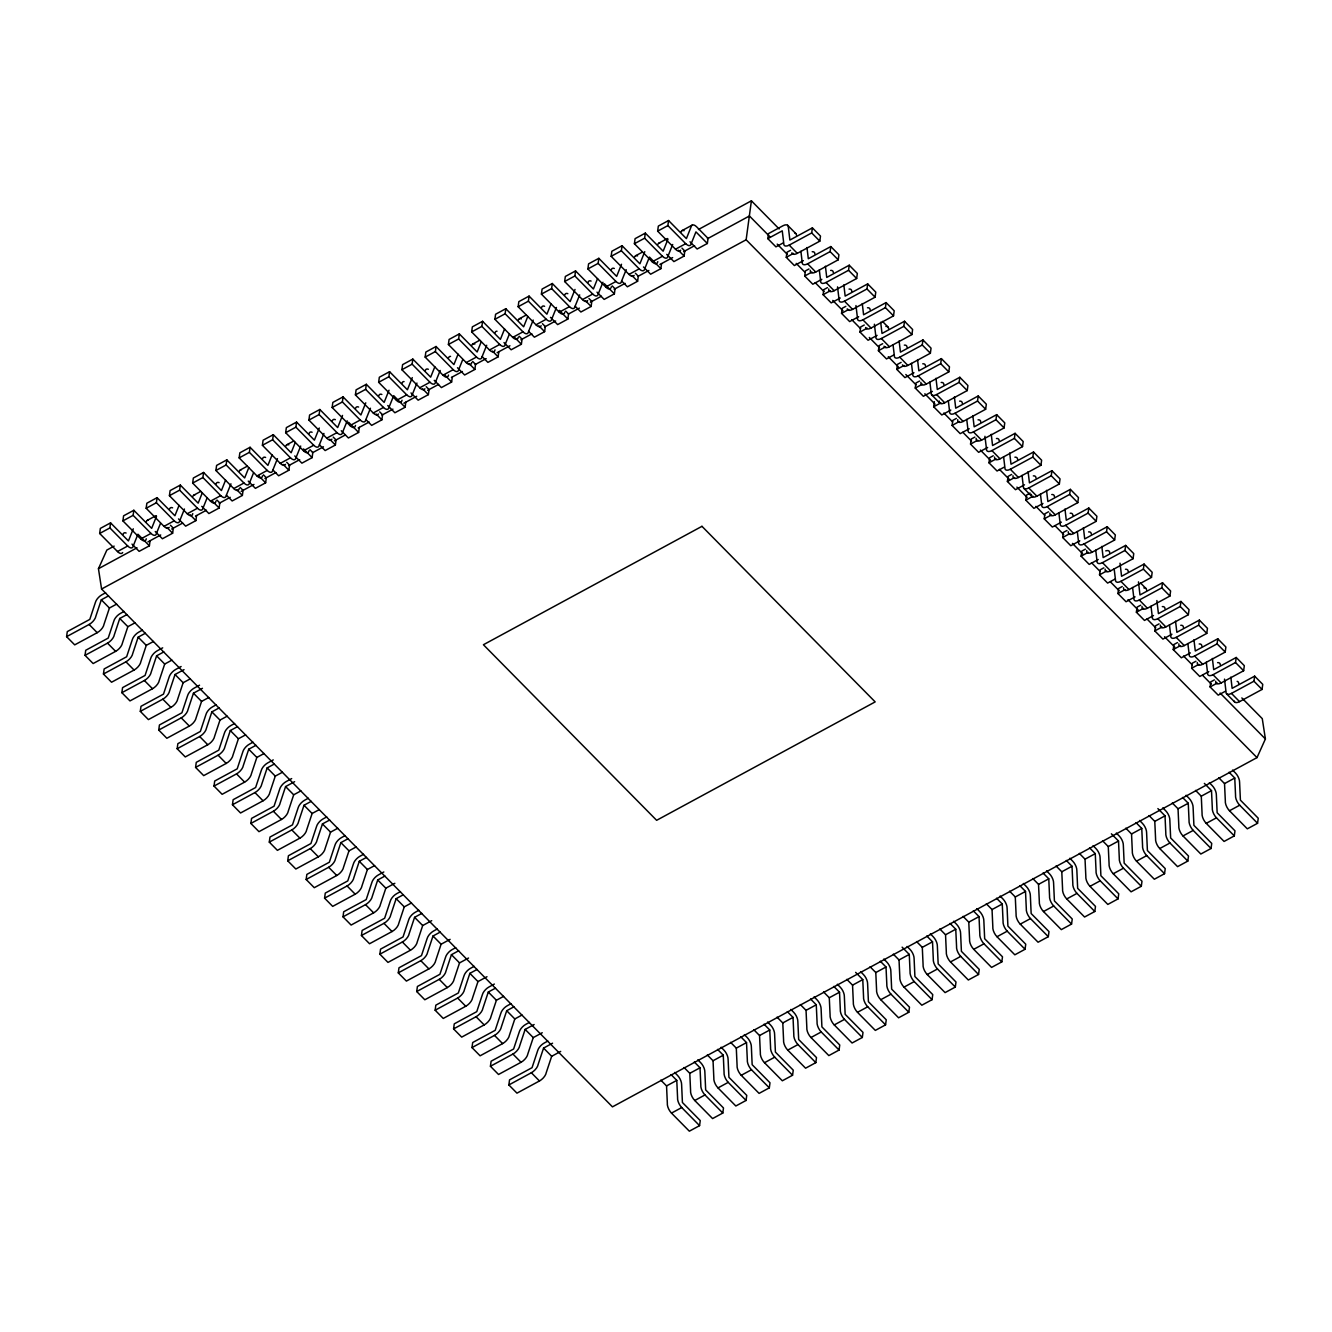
<?xml version="1.0" encoding="UTF-8"?>
<svg xmlns="http://www.w3.org/2000/svg" width="1332" height="1332" viewBox="0 0 1332 1332"><rect width="100%" height="100%" fill="white"/><g stroke="black" fill="none" stroke-linecap="round" stroke-linejoin="round"><path stroke-width="1.5" d="M698.451 229.504L751.398 200.816L746.136 239.777L1257.008 757.608L612.454 1106.859L101.582 589.027L98.451 568.714L106.843 550.066L114.152 546.12M116.633 604.112L109.424 608.025L104.013 624.308A7.842 3.713 -44.6 0 1 97.219 632.683L74.709 644.871L66.6 636.663L67.283 631.601L89.793 619.397L95.388 602.447A7.742 3.663 -44.6 0 1 101.998 594.738L105.611 592.773M122.677 552.547A7.842 3.613 61.5 0 1 117.499 551.548L99.667 533.483L100.35 528.404L110.573 522.86L128.421 540.942L133.283 528.804M135.065 622.793L127.855 626.689L122.444 642.99A7.842 3.713 -44.6 0 1 115.634 651.365L93.14 663.552L85.032 655.344L85.714 650.282L108.208 638.078L113.819 621.128A7.742 3.663 -44.6 0 1 120.429 613.419L124.026 611.455M132.001 544.105L139.144 551.348L149.384 545.804L137.945 534.232L133.267 545.87A7.842 3.613 61.5 0 1 127.722 546.003L109.89 527.938L110.573 522.86M146.287 538.811A7.842 3.613 61.5 0 1 140.742 538.961L122.91 520.879L123.593 515.817L133.833 510.273L151.665 528.354L156.527 516.2M153.48 641.475L146.27 645.371L140.876 661.654A7.842 3.713 -44.6 0 1 134.066 670.046L111.555 682.234L103.446 674.025L104.146 668.947L126.64 656.759L132.251 639.81A7.742 3.663 -44.6 0 1 138.861 632.084L142.457 630.136M160.539 523.293L156.51 533.266A7.842 3.613 61.5 0 1 150.982 533.416L133.133 515.334L133.833 510.273M169.181 527.339A7.842 3.613 61.5 0 1 164.002 526.356L146.154 508.275L146.853 503.213L157.076 497.668L174.908 515.75L179.087 505.344M171.911 660.139L164.702 664.052L159.291 680.336A7.842 3.713 -44.6 0 1 152.497 688.727L129.987 700.915L121.878 692.69L122.561 687.628L145.071 675.441L150.683 658.474A7.742 3.663 -44.6 0 1 157.276 650.765L162.687 647.835M149.384 545.804L150.066 540.742M184.449 509.024L179.77 520.662A7.842 3.613 61.5 0 1 174.226 520.812L156.393 502.73L157.076 497.668M190.343 678.821L183.133 682.733L177.722 699.017A7.842 3.713 -44.6 0 1 170.929 707.392L148.418 719.596L140.31 711.371L140.992 706.31L163.503 694.122L169.097 677.155A7.742 3.663 -44.6 0 1 175.707 669.447L181.119 666.516M192.79 513.619A7.842 3.613 61.5 0 1 187.246 513.769L169.414 495.687L170.096 490.609L180.32 485.081L198.168 503.146L202.331 492.74M155.261 531.518L162.404 538.761L172.627 533.216L173.31 528.155L170.463 525.258M207.026 498.101L203.013 508.075A7.842 3.613 61.5 0 1 197.469 508.225L179.637 490.143L180.32 485.081M208.774 697.502L201.565 701.415L196.154 717.698A7.842 3.713 -44.6 0 1 189.344 726.073L166.85 738.278L158.741 730.053L159.424 724.991L181.918 712.787L187.529 695.837A7.742 3.663 -44.6 0 1 194.139 688.128L199.55 685.197M216.034 501.015A7.842 3.613 61.5 0 1 210.489 501.165L192.657 483.083L193.34 478.022L203.58 472.477L221.412 490.559L225.574 480.153M178.505 518.914L185.648 526.157L195.887 520.612L196.57 515.551M230.952 483.832L226.257 495.471A7.842 3.613 61.5 0 1 220.729 495.621L202.897 477.539L203.58 472.477M227.189 716.183L219.98 720.079L214.585 736.38A7.842 3.713 -44.6 0 1 207.775 744.755L185.265 756.942L177.156 748.734L177.855 743.672L200.349 731.468L205.96 714.518A7.742 3.663 -44.6 0 1 212.571 706.809L216.167 704.844M239.277 488.411A7.842 3.613 61.5 0 1 233.749 488.561L215.917 470.479L216.6 465.417L226.823 459.873L244.655 477.955L248.834 467.549M201.765 506.327L208.891 513.553L219.131 508.008L219.813 502.947L216.95 500.049M253.53 472.893L249.517 482.883A7.842 3.613 61.5 0 1 243.972 483.017L226.14 464.951L226.823 459.873M245.621 734.864L238.411 738.76L233 755.061A7.842 3.713 -44.6 0 1 226.207 763.436L203.696 775.624L195.588 767.415L196.27 762.337L218.781 750.149L224.392 733.199A7.742 3.663 -44.6 0 1 230.985 725.474L234.599 723.526M262.537 475.824A7.842 3.613 61.5 0 1 256.993 475.974L239.161 457.892L239.843 452.83L250.066 447.286L267.915 465.368L272.078 454.945M226.44 495.171L232.151 500.965L242.374 495.421L243.057 490.359L240.21 487.462M277.456 458.641L272.76 470.279A7.842 3.613 61.5 0 1 267.233 470.429L249.384 452.347L250.066 447.286M264.052 753.529L256.843 757.442L251.432 773.726A7.842 3.713 -44.6 0 1 244.638 782.117L222.128 794.305L214.019 786.08L214.702 781.018L237.213 768.83L242.807 751.881A7.742 3.663 -44.6 0 1 249.417 744.155L253.03 742.207M285.431 464.352A7.842 3.613 61.5 0 1 280.253 463.37L262.404 445.288L263.087 440.226L273.326 434.682L291.159 452.763L295.321 442.357M248.251 481.118L255.394 488.361L265.634 482.817L266.317 477.755L263.453 474.858M300.699 446.037L296.004 457.675A7.842 3.613 61.5 0 1 290.476 457.825L272.644 439.743L273.326 434.682M282.484 772.21L275.274 776.123L269.863 792.407A7.842 3.713 -44.6 0 1 263.053 800.798L240.559 812.986L232.451 804.761L233.133 799.7L255.627 787.512L261.238 770.545A7.742 3.663 -44.6 0 1 267.849 762.836L273.26 759.906M308.025 452.48A7.842 3.613 61.5 0 1 303.496 450.765L285.664 432.7L286.347 427.622L296.57 422.094L314.402 440.159L319.28 428.022M272.927 469.98L278.654 475.774L288.877 470.229L289.56 465.151L286.713 462.271M323.942 433.449L319.264 445.088A7.842 3.613 61.5 0 1 313.719 445.238L295.887 427.156L296.57 422.094M300.899 790.892L293.689 794.804L288.295 811.088A7.842 3.713 -44.6 0 1 281.485 819.463L258.974 831.668L250.866 823.442L251.565 818.381L274.059 806.193L279.67 789.227A7.742 3.663 -44.6 0 1 286.28 781.518L291.675 778.587M331.918 439.16A7.842 3.613 61.5 0 1 326.74 438.178L308.907 420.096L309.59 415.035L319.813 409.49L337.662 427.572L342.524 415.418M294.755 455.927L301.898 463.17L312.121 457.625L312.804 452.564L309.956 449.667M347.202 420.845L342.507 432.484A7.842 3.613 61.5 0 1 336.979 432.634L319.131 414.552L319.813 409.49M319.33 809.573L312.121 813.486L306.71 829.769A7.842 3.713 -44.6 0 1 299.916 838.144L277.406 850.349L269.297 842.124L269.98 837.062L292.491 824.858L298.102 807.908A7.742 3.663 -44.6 0 1 304.695 800.199L308.308 798.234M355.527 425.424A7.842 3.613 61.5 0 1 350 425.574L332.151 407.492L332.834 402.43L343.073 396.886L360.905 414.968L365.767 402.83M319.43 444.771L325.141 450.566L335.381 445.021L336.064 439.96L333.2 437.062M370.446 408.241L365.751 419.88A7.842 3.613 61.5 0 1 360.223 420.03L342.391 401.948L343.073 396.886M337.762 828.254L330.552 832.15L325.141 848.451A7.842 3.713 -44.6 0 1 318.348 856.826L295.837 869.013L287.729 860.805L288.411 855.743L310.922 843.539L316.517 826.589A7.742 3.663 -44.6 0 1 323.127 818.88L326.74 816.916M378.421 413.969A7.842 3.613 61.5 0 1 373.243 412.987L355.411 394.905L356.094 389.843L366.317 384.299L384.149 402.381L389.027 390.226M341.258 430.736L348.401 437.978L358.624 432.434L359.307 427.372M387.745 405.544L394.888 412.77L405.128 407.242L393.689 395.654L389.011 407.292A7.842 3.613 61.5 0 1 383.466 407.442L365.634 389.36L366.317 384.299M356.193 846.936L348.984 850.832L343.573 867.115A7.842 3.713 -44.6 0 1 336.763 875.507L314.269 887.695L306.16 879.486L306.843 874.408L329.337 862.22L334.948 845.271A7.742 3.663 -44.6 0 1 341.558 837.545L345.155 835.597M402.031 400.233A7.842 3.613 61.5 0 1 396.486 400.383L378.654 382.301L379.337 377.239L389.577 371.695L407.409 389.776L412.271 377.622M365.934 419.58L371.645 425.374L381.868 419.83L382.567 414.768L379.703 411.871M416.949 383.05L412.254 394.688A7.842 3.613 61.5 0 1 406.726 394.838L388.877 376.756L389.577 371.695M374.608 865.6L367.399 869.513L362.004 885.797A7.842 3.713 -44.6 0 1 355.194 894.188L332.684 906.376L324.575 898.151L325.274 893.089L347.769 880.902L353.38 863.952A7.742 3.663 -44.6 0 1 359.99 856.226L363.586 854.278M424.925 388.778A7.842 3.613 61.5 0 1 419.747 387.779L401.898 369.713L402.597 364.635L412.82 359.091L430.652 377.172L434.831 366.766M405.128 407.242L405.81 402.164M440.193 370.463L435.514 382.101A7.842 3.613 61.5 0 1 429.97 382.251L412.137 364.169L412.82 359.091M394.838 883.316L385.83 888.194L380.419 904.478A7.842 3.713 -44.6 0 1 373.626 912.853L351.115 925.057L343.007 916.832L343.689 911.771L366.2 899.583L371.811 882.617A7.742 3.663 -44.6 0 1 378.405 874.908L383.816 871.977M448.534 375.041A7.842 3.613 61.5 0 1 442.99 375.191L425.158 357.109L425.84 352.048L436.063 346.503L453.912 364.585L458.075 354.162M411.005 392.94L418.148 400.183L428.371 394.638L429.054 389.577L426.207 386.68M462.77 359.523L458.757 369.497A7.842 3.613 61.5 0 1 453.213 369.647L435.381 351.565L436.063 346.503M411.471 902.963L404.262 906.876L398.851 923.159A7.842 3.713 -44.6 0 1 392.041 931.534L369.547 943.739L361.438 935.514L362.121 930.452L384.632 918.248L390.226 901.298A7.742 3.663 -44.6 0 1 396.836 893.589L400.449 891.641M471.778 362.437A7.842 3.613 61.5 0 1 466.233 362.587L448.401 344.505L449.084 339.444L459.324 333.899L477.156 351.981L481.318 341.575M434.249 380.336L441.392 387.579L451.615 382.034L452.314 376.973M486.696 345.254L482.001 356.893A7.842 3.613 61.5 0 1 476.473 357.043L458.641 338.961L459.324 333.899M431.701 920.662L422.694 925.54L417.282 941.841A7.842 3.713 -44.6 0 1 410.472 950.216L387.978 962.403L379.87 954.195L380.552 949.133L403.047 936.929L408.658 919.979A7.742 3.663 -44.6 0 1 415.268 912.27L418.864 910.305M495.021 349.85A7.842 3.613 61.5 0 1 489.493 350L471.661 331.918L472.344 326.856L482.567 321.312L500.399 339.377L504.578 328.971M457.492 367.749L464.635 374.991L474.875 369.447L475.557 364.385L472.693 361.488M509.274 334.332L505.261 344.305A7.842 3.613 61.5 0 1 499.716 344.455L481.884 326.373L482.567 321.312M450.133 939.343L441.108 944.222L435.714 960.522A7.842 3.713 -44.6 0 1 428.904 968.897L406.393 981.085L398.285 972.876L398.984 967.798L421.478 955.61L427.089 938.66A7.742 3.663 -44.6 0 1 433.699 930.951L437.296 928.987M518.281 337.246A7.842 3.613 61.5 0 1 512.737 337.396L494.905 319.314L495.587 314.252L505.81 308.708L523.659 326.79L527.822 316.383M482.184 356.593L487.895 362.387L498.118 356.843L498.801 351.781M533.2 320.063L528.504 331.701A7.842 3.613 61.5 0 1 522.977 331.851L505.128 313.769L505.81 308.708M468.548 958.024L459.54 962.903L454.129 979.187A7.842 3.713 -44.6 0 1 447.336 987.578L424.825 999.766L416.716 991.541L417.399 986.479L439.91 974.291L445.521 957.342A7.742 3.663 -44.6 0 1 452.114 949.616L455.727 947.668M541.175 325.791A7.842 3.613 61.5 0 1 535.98 324.792L518.148 306.726L518.831 301.648L529.07 296.104L546.903 314.185L551.065 303.779M503.995 342.557L511.138 349.783L521.378 344.255L522.061 339.177L519.197 336.28M556.443 307.476L551.748 319.114A7.842 3.613 61.5 0 1 546.22 319.247L528.388 301.182L529.07 296.104M486.979 976.706L477.972 981.584L472.56 997.868A7.842 3.713 -44.6 0 1 465.75 1006.259L443.256 1018.447L435.148 1010.222L435.83 1005.161L458.341 992.973L463.936 976.006A7.742 3.663 -44.6 0 1 470.546 968.297L474.142 966.349M563.752 313.902A7.842 3.613 61.5 0 1 559.24 312.204L541.408 294.122L542.091 289.061L552.314 283.516L570.146 301.598L575.024 289.444M528.671 331.402L534.398 337.196L544.622 331.651L545.304 326.59L542.44 323.693M579.686 294.871L575.008 306.51A7.842 3.613 61.5 0 1 569.463 306.66L551.631 288.578L552.314 283.516M503.613 996.353L496.403 1000.265L490.992 1016.549A7.842 3.713 -44.6 0 1 484.182 1024.924L461.688 1037.129L453.579 1028.903L454.262 1023.842L476.756 1011.654L482.367 994.688A7.742 3.663 -44.6 0 1 488.977 986.979L494.372 984.048M587.662 300.582A7.842 3.613 61.5 0 1 582.484 299.6L564.651 281.518L565.334 276.457L575.557 270.912L593.406 288.994L597.568 278.588M550.499 317.349L557.642 324.592L567.865 319.047L568.548 313.986L565.7 311.089M602.946 282.267L598.251 293.906A7.842 3.613 61.5 0 1 592.723 294.056L574.875 275.974L575.557 270.912M522.027 1015.034L514.818 1018.947L509.423 1035.23A7.842 3.713 -44.6 0 1 502.614 1043.605L480.103 1055.81L471.994 1047.585L472.693 1042.523L495.188 1030.319L500.799 1013.369A7.742 3.663 -44.6 0 1 507.392 1005.66L511.005 1003.712M610.256 288.711A7.842 3.613 61.5 0 1 605.744 287.013L587.895 268.931L588.577 263.853L598.817 258.325L616.649 276.39L621.511 264.252M575.174 306.21L580.885 312.004L591.125 306.46L591.808 301.382L588.944 298.501M626.19 269.68L621.495 281.318A7.842 3.613 61.5 0 1 615.967 281.468L598.135 263.386L598.817 258.325M542.257 1032.733L533.25 1037.611L527.838 1053.912A7.842 3.713 -44.6 0 1 521.045 1062.287L498.534 1074.474L490.426 1066.266L491.108 1061.204L513.619 1049L519.23 1032.05A7.742 3.663 -44.6 0 1 525.824 1024.341L529.437 1022.377M634.165 275.391A7.842 3.613 61.5 0 1 628.987 274.409L611.155 256.327L611.838 251.265L622.061 245.721L639.893 263.803L644.771 251.648M597.002 292.158L604.145 299.4L614.368 293.856L615.051 288.794L612.204 285.897M643.489 266.966L650.632 274.209L660.872 268.664L649.433 257.076L644.755 268.714A7.842 3.613 61.5 0 1 639.21 268.864L621.378 250.782L622.061 245.721M560.689 1051.414L551.681 1056.293L546.27 1072.576A7.842 3.713 -44.6 0 1 539.46 1080.968L516.966 1093.156L508.857 1084.947L509.54 1079.869L532.051 1067.681L537.645 1050.732A7.742 3.663 -44.6 0 1 544.255 1043.006L547.852 1041.058M657.775 261.655A7.842 3.613 61.5 0 1 652.23 261.805L634.398 243.723L635.081 238.661L645.321 233.117L663.153 251.199L668.015 239.061M621.678 281.019L627.389 286.796L637.612 281.252L638.311 276.19L635.447 273.293M672.693 244.489L667.998 256.127A7.842 3.613 61.5 0 1 662.47 256.26L644.621 238.195L645.321 233.117M680.669 250.2A7.842 3.613 61.5 0 1 675.49 249.217L657.642 231.135L658.341 226.074L668.564 220.529L686.396 238.611L691.258 226.457A7.742 3.563 61.5 0 1 696.619 226.823L708.058 238.395L707.359 243.473L697.135 249.017L689.993 241.775M660.872 268.664L661.554 263.603M707.359 243.473L695.937 231.885L691.258 243.523A7.842 3.613 61.5 0 1 685.714 243.673L667.881 225.591L668.564 220.529M666.749 254.362L673.892 261.605L684.115 256.06L684.798 250.999L681.951 248.102M783.149 242.957L775.94 246.87L767.831 238.644L768.514 233.583L782.933 225.774A7.742 3.663 -44.6 0 1 788.328 226.989L789.876 240.06L812.387 227.872L820.495 236.08L819.813 241.159L797.302 253.346A7.842 3.713 -44.6 0 1 791.907 252.797M803.379 260.656L794.372 265.551L786.263 257.326L786.946 252.264L790.542 250.316M821.811 279.337L812.803 284.232L804.695 276.007L805.377 270.945L808.974 268.981M819.813 241.159L811.704 232.934L812.387 227.872M660.822 1080.135L666.549 1085.93L667.332 1103.112A7.842 3.613 61.5 0 0 671.495 1113.102L689.343 1131.184L699.566 1125.64L700.249 1120.578L682.417 1102.496L681.618 1084.598A7.742 3.563 61.5 0 0 677.455 1075.324L674.608 1072.427M840.226 298.018L831.218 302.897L823.109 294.688L823.792 289.627L827.405 287.662M810.289 270.279A7.842 3.713 -44.6 0 0 815.733 272.028L838.228 259.823L830.119 251.615L830.802 246.553L808.308 258.741L806.976 247.536M684.082 1067.531L689.793 1073.326L690.575 1090.525A7.842 3.613 61.5 0 0 694.755 1100.498L712.587 1118.58L722.81 1113.036L723.492 1107.974L705.66 1089.892L704.861 1072.01A7.742 3.563 61.5 0 0 700.715 1062.72L697.851 1059.822M838.228 259.823L838.91 254.762L830.802 246.553M858.657 316.7L849.649 321.578L841.541 313.37L842.224 308.291L845.837 306.343M828.72 288.961A7.842 3.713 -44.6 0 0 834.148 290.709L856.659 278.505L848.551 270.296L849.233 265.218L826.739 277.422L825.407 266.2M856.659 278.505L857.342 273.443L849.233 265.218M707.325 1054.944L713.036 1060.738L713.835 1077.921A7.842 3.613 61.5 0 0 717.998 1087.911L735.83 1105.993L746.07 1100.448L746.753 1095.37L728.92 1077.305L728.105 1059.406A7.742 3.563 61.5 0 0 723.959 1050.132L721.095 1047.235M877.089 335.381L868.081 340.259L859.972 332.034L860.655 326.973L864.252 325.025M847.202 308.824A7.842 3.713 -44.6 0 0 852.58 309.374L875.091 297.186L866.982 288.961L867.665 283.899L845.154 296.104L843.839 284.882M875.091 297.186L875.773 292.124L867.665 283.899M730.585 1042.34L736.296 1048.134L737.079 1065.334A7.842 3.613 61.5 0 0 741.241 1075.307L759.09 1093.389L769.313 1087.844L769.996 1082.783L752.164 1064.701L751.365 1046.819A7.742 3.563 61.5 0 0 747.202 1037.528L744.355 1034.631M893.705 355.028L886.496 358.941L878.404 350.716L879.087 345.654L882.683 343.706M865.617 327.505A7.842 3.713 -44.6 0 0 871.011 328.055L893.522 315.867L885.414 307.642L886.096 302.58L863.586 314.768L862.27 303.563M893.522 315.867L894.205 310.806L886.096 302.58M753.829 1029.753L759.54 1035.53L760.339 1052.73A7.842 3.613 61.5 0 0 764.501 1062.72L782.334 1080.785L792.557 1075.24L793.256 1070.179L775.407 1052.097L774.608 1034.215A7.742 3.563 61.5 0 0 770.462 1024.924L767.598 1022.027M913.935 372.727L904.928 377.622L896.819 369.397L897.502 364.335L901.115 362.387M884.048 346.187A7.842 3.713 -44.6 0 0 889.443 346.736L911.937 334.548L903.829 326.323L904.511 321.262L882.017 333.45L880.685 322.244M911.937 334.548L912.62 329.487L904.511 321.262M777.072 1017.149L782.783 1022.943L783.582 1040.126A7.842 3.613 61.5 0 0 787.745 1050.116L805.577 1068.197L815.817 1062.653L816.499 1057.591L798.667 1039.509L797.851 1021.611A7.742 3.563 61.5 0 0 793.706 1012.337L790.842 1009.44M932.367 391.408L923.359 396.287L915.251 388.078L915.933 383.017L919.546 381.052M902.48 364.868A7.842 3.713 -44.6 0 0 907.858 365.418L930.369 353.23L922.26 345.005L922.943 339.943L900.449 352.131L899.117 340.925M930.369 353.23L931.051 348.151L922.943 339.943M800.332 1004.544L806.043 1010.339L806.826 1027.538A7.842 3.613 61.5 0 0 810.988 1037.511L828.837 1055.593L839.06 1050.049L839.743 1044.987L821.911 1026.905L821.111 1009.023A7.742 3.563 61.5 0 0 816.949 999.733L814.102 996.836M950.798 410.09L941.791 414.968L933.682 406.76L934.365 401.681M920.862 382.351A7.842 3.713 -44.6 0 0 926.289 384.099L948.8 371.894L940.692 363.686L941.374 358.624L918.864 370.812L917.548 359.607M948.8 371.894L949.483 366.833L941.374 358.624M823.576 991.957L829.287 997.751L830.086 1014.934A7.842 3.613 61.5 0 0 834.248 1024.924L852.08 1043.006L862.32 1037.462L863.003 1032.383L845.154 1014.318L844.355 996.419A7.742 3.563 61.5 0 0 840.209 987.145L837.345 984.248M969.23 428.771L960.206 433.649L952.114 425.424L952.796 420.363L956.393 418.415M939.276 401.032A7.842 3.713 -44.6 0 0 944.721 402.78L967.232 390.576L959.123 382.367L959.806 377.289L937.295 389.493L935.98 378.271M967.232 390.576L967.914 385.514L959.806 377.289M846.819 979.353L852.547 985.147L853.329 1002.347A7.842 3.613 61.5 0 0 857.492 1012.32L875.324 1030.402L885.564 1024.857L886.246 1019.796L868.414 1001.714L867.615 983.815A7.742 3.563 61.5 0 0 863.452 974.541L860.589 971.644M987.645 447.452L978.637 452.331L970.529 444.105L971.211 439.044L974.824 437.096M957.708 419.697A7.842 3.713 -44.6 0 0 963.153 421.445L985.647 409.257L977.538 401.032L978.221 395.97L955.727 408.175L954.395 396.953M985.647 409.257L986.329 404.195L978.221 395.97M870.079 966.766L875.79 972.543L876.573 989.743A7.842 3.613 61.5 0 0 880.752 999.716L898.584 1017.798L908.807 1012.253L909.49 1007.192L891.657 989.11L890.858 971.228A7.742 3.563 61.5 0 0 886.696 961.937L883.849 959.04M1004.278 467.099L997.069 471.012L988.96 462.787L989.643 457.725L993.256 455.777M976.14 438.378A7.842 3.713 -44.6 0 0 981.567 440.126L1004.078 427.938L995.97 419.713L996.652 414.652L974.158 426.839L972.826 415.634M1004.078 427.938L1004.761 422.877L996.652 414.652M893.322 954.162L899.033 959.956L899.833 977.139A7.842 3.613 61.5 0 0 903.995 987.129L921.827 1005.21L932.067 999.666L932.75 994.604L914.901 976.523L914.102 958.624A7.742 3.563 61.5 0 0 909.956 949.35L907.092 946.453M1024.508 484.798L1015.5 489.693L1007.392 481.468L1008.074 476.406L1011.671 474.442M994.571 457.059A7.842 3.713 -44.6 0 0 999.999 458.807L1022.51 446.62L1014.401 438.395L1015.084 433.333L992.573 445.521L991.258 434.315M1022.51 446.62L1023.192 441.541L1015.084 433.333M916.566 941.558L922.293 947.352L923.076 964.551A7.842 3.613 61.5 0 0 927.238 974.524L945.087 992.606L955.31 987.062L955.993 982L938.161 963.918L937.362 946.036A7.742 3.563 61.5 0 0 933.199 936.746L930.352 933.849M1042.939 503.479L1033.915 508.358L1025.807 500.149L1026.506 495.088L1030.102 493.123M1012.986 475.74A7.842 3.713 -44.6 0 0 1018.431 477.489L1040.941 465.284L1032.833 457.076L1033.515 452.014L1011.005 464.202L1009.689 452.997M1040.941 465.284L1041.624 460.223L1033.515 452.014M939.826 928.97L945.537 934.764L946.319 951.947A7.842 3.613 61.5 0 0 950.499 961.937L968.331 980.002L978.554 974.475L979.236 969.396L961.404 951.331L960.605 933.432A7.742 3.563 61.5 0 0 956.443 924.142L953.595 921.261M1061.354 522.161L1052.347 527.039L1044.238 518.831L1044.921 513.752L1048.534 511.804M1023.808 488.278L1031.917 496.486A7.842 3.713 -44.6 0 0 1036.862 496.17L1059.356 483.966L1051.248 475.757L1051.93 470.679L1029.436 482.883L1028.104 471.661M1059.356 483.966L1060.039 478.904L1051.93 470.679M963.069 916.366L968.78 922.16L969.579 939.36A7.842 3.613 61.5 0 0 973.742 949.333L991.574 967.415L1001.814 961.871L1002.497 956.809L984.664 938.727L983.848 920.828A7.742 3.563 61.5 0 0 979.703 911.554L976.839 908.657M1079.786 540.842L1070.778 545.72L1062.67 537.495L1063.352 532.434L1066.965 530.486M1049.849 513.086A7.842 3.713 -44.6 0 0 1055.277 514.835L1077.788 502.647L1069.679 494.422L1070.362 489.36L1047.868 501.565L1046.536 490.343M1077.788 502.647L1078.47 497.585L1070.362 489.36M986.329 903.762L992.04 909.556L992.823 926.756A7.842 3.613 61.5 0 0 996.985 936.729L1014.834 954.811L1025.057 949.266L1025.74 944.205L1007.908 926.123L1007.109 908.241A7.742 3.563 61.5 0 0 1002.946 898.95L1000.099 896.053M1098.217 559.523L1089.21 564.402L1081.101 556.177L1081.784 551.115L1085.38 549.167M1068.281 531.768A7.842 3.713 -44.6 0 0 1073.709 533.516L1096.219 521.328L1088.111 513.103L1088.793 508.041L1066.283 520.229L1064.967 509.024M1096.219 521.328L1096.902 516.267L1088.793 508.041M1009.573 891.175L1015.284 896.969L1016.083 914.152A7.842 3.613 61.5 0 0 1020.245 924.142L1038.078 942.223L1048.301 936.679L1049 931.617L1031.151 913.536L1030.352 895.637A7.742 3.563 61.5 0 0 1026.206 886.363L1023.342 883.466M1114.834 579.17L1107.625 583.083L1099.516 574.858L1100.215 569.796L1103.812 567.848M1086.696 550.449A7.842 3.713 -44.6 0 0 1092.14 552.197L1114.634 540.009L1106.542 531.784L1107.225 526.723L1084.714 538.911L1083.399 527.705M1114.634 540.009L1115.334 534.948L1107.225 526.723M1032.816 878.571L1038.527 884.365L1039.326 901.564A7.842 3.613 61.5 0 0 1043.489 911.538L1061.321 929.619L1071.561 924.075L1072.243 919.013L1054.411 900.932L1053.595 883.049A7.742 3.563 61.5 0 0 1049.449 873.759L1046.586 870.862M1135.064 596.869L1126.056 601.748L1117.948 593.539L1118.63 588.478L1122.243 586.513M1105.127 569.13A7.842 3.713 -44.6 0 0 1110.572 570.879L1133.066 558.691L1124.957 550.466L1125.64 545.404L1103.146 557.592L1101.814 546.386M1133.066 558.691L1133.748 553.613L1125.64 545.404M1056.076 865.983L1061.787 871.777L1062.57 888.96A7.842 3.613 61.5 0 0 1066.732 898.95L1084.581 917.015L1094.804 911.488L1095.487 906.409L1077.655 888.327L1076.855 870.445A7.742 3.563 61.5 0 0 1072.693 861.155L1069.846 858.258M1153.495 615.55L1144.488 620.429L1136.379 612.221L1137.062 607.159L1140.675 605.194M1123.559 587.812A7.842 3.713 -44.6 0 0 1128.987 589.56L1151.497 577.355L1143.389 569.147L1144.071 564.085L1121.577 576.273L1120.029 563.186M1151.497 577.355L1152.18 572.294L1144.071 564.085M1079.32 853.379L1085.031 859.173L1085.83 876.356A7.842 3.613 61.5 0 0 1089.992 886.346L1107.824 904.428L1118.048 898.884L1118.747 893.822L1100.898 875.74L1100.099 857.841A7.742 3.563 61.5 0 0 1095.953 848.567L1093.089 845.67M1171.927 634.232L1162.919 639.11L1154.811 630.902L1155.493 625.824L1159.09 623.875M1141.99 606.493A7.842 3.713 -44.6 0 0 1147.418 608.241L1169.929 596.037L1161.82 587.828L1162.503 582.75L1139.992 594.954L1138.46 581.868M1169.929 596.037L1170.612 590.975L1162.503 582.75M1102.563 840.775L1108.274 846.569L1109.073 863.769A7.842 3.613 61.5 0 0 1113.236 873.742L1131.068 891.824L1141.308 886.279L1141.99 881.218L1124.158 863.136L1123.342 845.254A7.742 3.563 61.5 0 0 1119.196 835.963L1116.333 833.066M1190.358 652.913L1181.334 657.792L1173.226 649.566L1173.925 644.505L1177.521 642.557M1160.405 625.158A7.842 3.713 -44.6 0 0 1165.85 626.906L1188.344 614.718L1180.252 606.493L1180.935 601.431L1158.424 613.636L1156.875 600.549M1188.344 614.718L1189.043 609.656L1180.935 601.431M1208.773 671.594L1199.766 676.473L1191.657 668.248L1192.34 663.186L1195.953 661.238M1125.823 828.188L1131.534 833.982L1132.317 851.165A7.842 3.613 61.5 0 0 1136.496 861.155L1154.328 879.237L1164.551 873.692L1165.234 868.614L1147.401 850.549L1146.602 832.65A7.742 3.563 61.5 0 0 1142.44 823.376L1139.593 820.479M1178.837 643.839A7.842 3.713 -44.6 0 0 1184.281 645.587L1206.775 633.399L1198.667 625.174L1199.349 620.113L1176.855 632.3L1175.523 621.095M1206.775 633.399L1207.458 628.338L1199.349 620.113M1225.407 691.241L1218.197 695.154L1210.089 686.929L1210.771 681.867L1214.384 679.903M1197.268 662.52A7.842 3.713 -44.6 0 0 1202.696 664.268L1225.207 652.081L1217.098 643.856L1217.781 638.794L1195.287 650.982L1193.955 639.776M1149.066 815.584L1154.777 821.378L1155.577 838.577A7.842 3.613 61.5 0 0 1159.739 848.551L1177.571 866.633L1187.811 861.088L1188.494 856.026L1170.645 837.945L1169.846 820.062A7.742 3.563 61.5 0 0 1165.7 810.772L1162.836 807.875M1225.207 652.081L1225.89 647.002L1217.781 638.794M1215.7 681.201A7.842 3.713 -44.6 0 0 1221.128 682.95L1243.638 670.745L1235.53 662.537L1236.213 657.475L1213.702 669.663L1212.386 658.458M1172.31 802.996L1178.037 808.774L1178.82 825.973A7.842 3.613 61.5 0 0 1182.983 835.947L1200.831 854.028L1211.054 848.484L1211.737 843.422L1193.905 825.341L1193.106 807.458A7.742 3.563 61.5 0 0 1188.943 798.168L1186.096 795.271M1243.638 670.745L1244.321 665.684L1236.213 657.475M1234.165 701.065A7.842 3.713 -44.6 0 0 1239.559 701.631L1262.053 689.427L1253.945 681.218L1254.644 676.157L1232.133 688.344L1230.818 677.122M1195.57 790.392L1201.281 796.186L1202.063 813.369A7.842 3.613 61.5 0 0 1206.243 823.359L1224.075 841.441L1234.298 835.897L1234.98 830.835L1217.148 812.753L1216.349 794.854A7.742 3.563 61.5 0 0 1212.187 785.58L1209.339 782.683M1262.053 689.427L1262.753 684.365L1254.644 676.157M1218.813 777.788L1224.524 783.582L1225.323 800.782A7.842 3.613 61.5 0 0 1229.486 810.755L1247.318 828.837L1257.558 823.293L1258.241 818.231L1240.408 800.149L1239.592 782.267A7.742 3.563 61.5 0 0 1235.447 772.976L1232.583 770.079M108.525 595.887L101.315 599.8L95.904 616.083A7.842 3.713 -44.6 0 1 89.111 624.475L66.6 636.663M126.956 614.568L119.747 618.481L114.336 634.765A7.842 3.713 -44.6 0 1 107.526 643.14L85.032 655.344M145.371 633.249L138.162 637.162L132.767 653.446A7.842 3.713 -44.6 0 1 125.957 661.821L103.446 674.025M163.803 651.931L156.593 655.827L151.199 672.127A7.842 3.713 -44.6 0 1 144.389 680.502L121.878 692.69M184.032 669.63L175.025 674.508L169.614 690.792A7.842 3.713 -44.6 0 1 162.82 699.183L140.31 711.371M202.464 688.311L193.456 693.189L188.045 709.473A7.842 3.713 -44.6 0 1 181.235 717.865L158.741 730.053M219.081 707.958L211.871 711.871L206.477 728.154A7.842 3.713 -44.6 0 1 199.667 736.529L177.156 748.734M237.512 726.639L230.303 730.552L224.908 746.836A7.842 3.713 -44.6 0 1 218.098 755.211L195.588 767.415M255.944 745.321L248.734 749.217L243.323 765.517A7.842 3.713 -44.6 0 1 236.53 773.892L214.019 786.08M274.375 764.002L267.166 767.898L261.755 784.198A7.842 3.713 -44.6 0 1 254.945 792.573L232.451 804.761M294.605 781.701L285.581 786.579L280.186 802.863A7.842 3.713 -44.6 0 1 273.376 811.255L250.866 823.442M311.222 801.348L304.012 805.261L298.601 821.544A7.842 3.713 -44.6 0 1 291.808 829.936L269.297 842.124M329.653 820.029L322.444 823.942L317.033 840.226A7.842 3.713 -44.6 0 1 310.239 848.601L287.729 860.805M348.085 838.71L340.875 842.623L335.464 858.907A7.842 3.713 -44.6 0 1 328.654 867.282L306.16 879.486M366.5 857.392L359.29 861.288L353.896 877.588A7.842 3.713 -44.6 0 1 347.086 885.963L324.575 898.151M384.931 876.073L377.722 879.969L372.311 896.269A7.842 3.713 -44.6 0 1 365.517 904.644L343.007 916.832M403.363 894.738L396.153 898.65L390.742 914.934A7.842 3.713 -44.6 0 1 383.949 923.326L361.438 935.514M421.794 913.419L414.585 917.332L409.174 933.615A7.842 3.713 -44.6 0 1 402.364 942.007L379.87 954.195M440.209 932.1L433 936.013L427.605 952.297A7.842 3.713 -44.6 0 1 420.795 960.672L398.285 972.876M458.641 950.782L451.431 954.694L446.02 970.978A7.842 3.713 -44.6 0 1 439.227 979.353L416.716 991.541M477.072 969.463L469.863 973.359L464.452 989.659A7.842 3.713 -44.6 0 1 457.659 998.034L435.148 1010.222M495.504 988.144L488.295 992.04L482.883 1008.324A7.842 3.713 -44.6 0 1 476.073 1016.716L453.579 1028.903M513.919 1006.809L506.709 1010.722L501.315 1027.005A7.842 3.713 -44.6 0 1 494.505 1035.397L471.994 1047.585M534.149 1024.524L525.141 1029.403L519.73 1045.687A7.842 3.713 -44.6 0 1 512.937 1054.062L490.426 1066.266M552.58 1043.189L543.573 1048.084L538.161 1064.368A7.842 3.713 -44.6 0 1 531.351 1072.743L508.857 1084.947M1257.008 757.608L1265.4 738.977L1262.27 718.647L1241.84 697.935M99.667 533.483L109.89 527.938M122.91 520.879L133.133 515.334M146.154 508.275L156.393 502.73M169.414 495.687L179.637 490.143M192.657 483.083L202.897 477.539M215.917 470.479L226.14 464.951M239.161 457.892L249.384 452.347M262.404 445.288L272.644 439.743M285.664 432.7L295.887 427.156M308.907 420.096L319.131 414.552M332.151 407.492L342.391 401.948M355.411 394.905L365.634 389.36M378.654 382.301L388.877 376.756M401.898 369.713L412.137 364.169M425.158 357.109L435.381 351.565M448.401 344.505L458.641 338.961M471.661 331.918L481.884 326.373M494.905 319.314L505.128 313.769M518.148 306.726L528.388 301.182M541.408 294.122L551.631 288.578M564.651 281.518L574.875 275.974M587.895 268.931L598.135 263.386M611.155 256.327L621.378 250.782M634.398 243.723L644.621 238.195M657.642 231.135L667.881 225.591M147.419 520.296L155.944 515.684M193.906 495.104L200.732 491.408M240.409 469.913L247.236 466.217M286.913 444.705L293.739 441.025M472.91 343.939L479.72 340.243M519.413 318.731L526.223 315.035M635.647 255.744L642.474 252.048M658.907 243.157L667.432 238.528M682.15 230.553L692.374 225.008M117.499 551.548L127.722 546.003M140.742 538.961L150.982 533.416M164.002 526.356L174.226 520.812M187.246 513.769L197.469 508.225M210.489 501.165L220.729 495.621M233.749 488.561L243.972 483.017M256.993 475.974L267.233 470.429M280.253 463.37L290.476 457.825M303.496 450.765L313.719 445.238M326.74 438.178L336.979 432.634M350 425.574L360.223 420.03M373.243 412.987L383.466 407.442M396.486 400.383L406.726 394.838M419.747 387.779L429.97 382.251M442.99 375.191L453.213 369.647M466.233 362.587L476.473 357.043M489.493 350L499.716 344.455M512.737 337.396L522.977 331.851M535.98 324.792L546.22 319.247M559.24 312.204L569.463 306.66M582.484 299.6L592.723 294.056M605.744 287.013L615.967 281.468M628.987 274.409L639.21 268.864M652.23 261.805L662.47 256.26M675.49 249.217L685.714 243.673M98.451 568.714L137.029 547.802M147.935 541.908L160.722 534.965M171.695 529.02L182.667 523.076M195.471 516.15L206.443 510.206M219.231 503.263L230.203 497.319M241.175 491.375L253.979 484.448M264.935 478.504L275.907 472.56M288.711 465.617L299.683 459.673M312.471 452.747L323.443 446.803M334.415 440.859L345.388 434.915M358.191 427.972L369.147 422.028M381.951 415.101L392.923 409.157M403.896 403.213L416.683 396.27M427.655 390.326L438.628 384.382M451.431 377.455L462.404 371.511M475.191 364.568L486.163 358.624M497.136 352.68L509.923 345.754M520.895 339.81L531.868 333.866M544.671 326.923L555.644 320.979M568.431 314.052L579.403 308.108M590.376 302.164L601.348 296.22M614.135 289.294L625.108 283.35M637.911 276.407L648.884 270.463M659.856 264.519L672.643 257.592M683.616 251.648L694.588 245.704M707.392 238.761L749.433 215.984L769.896 236.713M101.582 589.027L746.136 239.777M767.831 238.644L782.25 230.836L783.765 243.373A7.842 3.713 -44.6 0 0 789.193 245.121L797.302 253.346M789.193 245.121L811.704 232.934M786.263 257.326L793.472 253.413M800.898 251.298L802.18 262.054A7.842 3.713 -44.6 0 0 807.625 263.803L830.119 251.615M804.695 276.007L811.904 272.094M819.313 269.98L820.612 280.736A7.842 3.713 -44.6 0 0 826.04 282.484L848.551 270.296M823.109 294.688L830.319 290.776M837.528 286.88L839.043 299.417A7.842 3.713 -44.6 0 0 844.471 301.165L866.982 288.961M841.541 313.37L848.75 309.457M855.96 305.544L857.475 318.098A7.842 3.713 -44.6 0 0 862.903 319.846L885.414 307.642M859.972 332.034L867.182 328.138M874.391 324.225L875.89 336.763A7.842 3.713 -44.6 0 0 881.334 338.511L903.829 326.323M878.404 350.716L885.613 346.82M893.023 344.705L894.321 355.444A7.842 3.713 -44.6 0 0 899.749 357.192L922.26 345.005M896.819 369.397L904.028 365.484M911.454 363.37L912.753 374.125A7.842 3.713 -44.6 0 0 918.181 375.874L940.692 363.686M915.251 388.078L922.46 384.165M929.886 382.051L931.185 392.807A7.842 3.713 -44.6 0 0 936.612 394.555L959.123 382.367M933.682 406.76L940.892 402.847M948.317 400.732L949.599 411.488A7.842 3.713 -44.6 0 0 955.044 413.236L977.538 401.032M952.114 425.424L959.306 421.528M966.732 419.413L968.031 430.169A7.842 3.713 -44.6 0 0 973.459 431.918L995.97 419.713M970.529 444.105L977.738 440.209M984.947 436.297L986.463 448.834A7.842 3.713 -44.6 0 0 991.89 450.582L1014.401 438.395M988.96 462.787L996.169 458.891M1003.595 456.776L1004.894 467.515A7.842 3.713 -44.6 0 0 1010.322 469.264L1032.833 457.076M1007.392 481.468L1014.601 477.555M1022.027 475.441L1023.309 486.197A7.842 3.713 -44.6 0 0 1028.754 487.945L1051.248 475.757M1025.807 500.149L1033.016 496.237M1040.442 494.122L1041.741 504.878A7.842 3.713 -44.6 0 0 1047.168 506.626L1069.679 494.422M1044.238 518.831L1051.447 514.918M1058.873 512.803L1060.172 523.559A7.842 3.713 -44.6 0 0 1065.6 525.308L1088.111 513.103M1062.67 537.495L1069.879 533.599M1077.305 531.485L1078.587 542.224A7.842 3.713 -44.6 0 0 1084.032 543.972L1106.542 531.784M1081.101 556.177L1088.311 552.28M1095.736 550.166L1097.019 560.905A7.842 3.713 -44.6 0 0 1102.463 562.653L1124.957 550.466M1099.516 574.858L1106.726 570.945M1114.151 568.831L1115.45 579.587A7.842 3.713 -44.6 0 0 1120.878 581.335L1143.389 569.147M1117.948 593.539L1125.157 589.626M1132.583 587.512L1133.882 598.268A7.842 3.713 -44.6 0 0 1139.31 600.016L1161.82 587.828M1136.379 612.221L1143.589 608.308M1151.014 606.193L1152.297 616.949A7.842 3.713 -44.6 0 0 1157.741 618.697L1180.252 606.493M1154.811 630.902L1162.02 626.989M1169.446 624.875L1170.728 635.63A7.842 3.713 -44.6 0 0 1176.173 637.379L1198.667 625.174M1173.226 649.566L1180.435 645.67M1187.861 643.556L1189.16 654.295A7.842 3.713 -44.6 0 0 1194.588 656.043L1217.098 643.856M1191.657 668.248L1198.867 664.352M1206.293 662.237L1207.591 672.976A7.842 3.713 -44.6 0 0 1213.019 674.725L1235.53 662.537M1210.089 686.929L1217.298 683.016M1224.508 679.12L1226.006 691.658A7.842 3.713 -44.6 0 0 1231.451 693.406L1253.945 681.218M666.549 1085.93L676.773 1080.385L671.062 1074.591M689.793 1073.326L700.016 1067.781L694.305 1062.004M713.036 1060.738L723.276 1055.194L717.565 1049.4M736.296 1048.134L746.519 1042.59L740.808 1036.796M759.54 1035.53L769.763 1030.002L764.052 1024.208M782.783 1022.943L793.023 1017.398L787.312 1011.604M806.043 1010.339L816.266 1004.794L810.555 999M829.287 997.751L839.526 992.207L833.799 986.413M852.547 985.147L862.77 979.603L855.627 972.36M875.79 972.543L886.013 966.999L880.302 961.221M899.033 959.956L909.273 954.411L902.13 947.169M922.293 947.352L932.517 941.807L926.806 936.013M945.537 934.764L955.76 929.22L950.049 923.426M968.78 922.16L979.02 916.616L973.309 910.822M992.04 909.556L1002.263 904.012L996.552 898.234M1015.284 896.969L1025.507 891.424L1019.796 885.63M1038.527 884.365L1048.767 878.82L1043.056 873.026M1061.787 871.777L1072.01 866.233L1066.299 860.439M1085.031 859.173L1095.27 853.629L1089.543 847.835M1108.274 846.569L1118.514 841.025L1111.371 833.799M1131.534 833.982L1141.757 828.437L1136.046 822.643M1154.777 821.378L1165.017 815.833L1157.874 808.591M1178.037 808.774L1188.261 803.246L1182.55 797.452M1201.281 796.186L1211.504 790.642L1204.361 783.399M1224.524 783.582L1234.764 778.038L1229.053 772.244M671.495 1113.102L681.734 1107.558L699.566 1125.64M694.755 1100.498L704.978 1094.954L722.81 1113.036M717.998 1087.911L728.221 1082.367L746.07 1100.448M741.241 1075.307L751.481 1069.763L769.313 1087.844M764.501 1062.72L774.725 1057.175L792.557 1075.24M787.745 1050.116L797.985 1044.571L815.817 1062.653M810.988 1037.511L821.228 1031.967L839.06 1050.049M834.248 1024.924L844.471 1019.38L862.32 1037.462M857.492 1012.32L867.731 1006.776L885.564 1024.857M880.752 999.716L890.975 994.188L908.807 1012.253M903.995 987.129L914.218 981.584L932.067 999.666M927.238 974.524L937.478 968.98L955.31 987.062M950.499 961.937L960.722 956.393L978.554 974.475M973.742 949.333L983.965 943.789L1001.814 961.871M996.985 936.729L1007.225 931.185L1025.057 949.266M1020.245 924.142L1030.468 918.597L1048.301 936.679M1043.489 911.538L1053.729 905.993L1071.561 924.075M1066.732 898.95L1076.972 893.406L1094.804 911.488M1089.992 886.346L1100.215 880.802L1118.048 898.884M1113.236 873.742L1123.475 868.198L1141.308 886.279M1136.496 861.155L1146.719 855.61L1164.551 873.692M1159.739 848.551L1169.962 843.006L1187.811 861.088M1182.983 835.947L1193.222 830.419L1211.054 848.484M1206.243 823.359L1216.466 817.815L1234.298 835.897M1229.486 810.755L1239.709 805.211L1257.558 823.293M787.612 225.275L795.72 233.483M882.45 321.395L887.861 326.873M1140.442 582.9L1145.836 588.378M751.398 200.816L779.137 228.938M807.625 263.803L815.733 272.028M826.04 282.484L834.148 290.709M844.471 301.165L852.58 309.374M862.903 319.846L871.011 328.055M881.334 338.511L889.443 346.736M899.749 357.192L907.858 365.418M918.181 375.874L926.289 384.099M936.612 394.555L944.721 402.78M955.044 413.236L963.153 421.445M973.459 431.918L981.567 440.126M991.89 450.582L999.999 458.807M1010.322 469.264L1018.431 477.489M1028.754 487.945L1036.862 496.17M1047.168 506.626L1055.277 514.835M1065.6 525.308L1073.709 533.516M1084.032 543.972L1092.14 552.197M1102.463 562.653L1110.572 570.879M1120.878 581.335L1128.987 589.56M1139.31 600.016L1147.418 608.241M1157.741 618.697L1165.85 626.906M1176.173 637.379L1184.281 645.587M1194.588 656.043L1202.696 664.268M1213.019 674.725L1221.128 682.95M1231.451 693.406L1239.559 701.631M931.684 394.888L939.793 403.096M1226.522 693.739L1234.631 701.964M777.205 244.122L787.445 254.495M796.203 263.386L804.978 272.277M815.217 282.65L823.975 291.541M832.75 300.433L842.99 310.806M851.747 319.68L860.522 328.571M869.297 337.462L879.52 347.835M888.294 356.726L898.517 367.099M905.827 374.508L916.066 384.881M924.841 393.773L935.064 404.145M943.839 413.02L952.613 421.911M962.836 432.284L971.611 441.175M980.369 450.066L990.608 460.439M999.383 469.33L1009.606 479.703M1016.915 487.112L1027.155 497.469M1035.913 506.36L1044.688 515.251M1054.927 525.624L1063.685 534.515M1072.46 543.406L1082.7 553.779M1091.457 562.67L1100.232 571.561M1110.472 581.918L1119.23 590.809M1128.004 599.7L1138.244 610.073M1147.002 618.964L1155.776 627.855M1164.551 636.746L1174.774 647.119M1183.549 656.01L1192.323 664.901M1202.546 675.257L1211.321 684.149M1220.095 693.04L1265.4 738.977M678.404 250.266L684.115 256.06M631.901 275.474L637.612 281.252M604.362 283.716L614.368 293.856M585.397 300.666L591.125 306.46M559.307 310.373L567.865 319.047M538.911 325.857L544.622 331.651M514.235 337.013L521.378 344.255M492.407 351.049L498.118 356.843M469.164 363.653L474.875 369.447M444.488 374.808L451.615 382.034M422.66 388.844L428.371 394.638M376.157 414.036L381.868 419.83M348.618 422.294L358.624 432.434M329.67 439.244L335.381 445.021M303.563 448.934L312.121 457.625M283.167 464.435L288.877 470.229M258.491 475.574L265.634 482.817M236.663 489.627L242.374 495.421M211.988 500.782L219.131 508.008M190.16 514.818L195.887 520.612M166.916 527.422L172.627 533.216M101.315 599.8L109.424 608.025M119.747 618.481L127.855 626.689M138.162 637.162L146.27 645.371M156.593 655.827L164.702 664.052M175.025 674.508L183.133 682.733M193.456 693.189L201.565 701.415M211.871 711.871L219.98 720.079M230.303 730.552L238.411 738.76M248.734 749.217L256.843 757.442M267.166 767.898L275.274 776.123M285.581 786.579L293.689 794.804M304.012 805.261L312.121 813.486M322.444 823.942L330.552 832.15M340.875 842.623L348.984 850.832M359.29 861.288L367.399 869.513M377.722 879.969L385.83 888.194M396.153 898.65L404.262 906.876M414.585 917.332L422.694 925.54M433 936.013L441.108 944.222M451.431 954.694L459.54 962.903M469.863 973.359L477.972 981.584M488.295 992.04L496.403 1000.265M506.709 1010.722L514.818 1018.947M525.141 1029.403L533.25 1037.611M543.573 1048.084L551.681 1056.293M89.111 624.475L97.219 632.683M107.526 643.14L115.634 651.365M125.957 661.821L134.066 670.046M144.389 680.502L152.497 688.727M162.82 699.183L170.929 707.392M181.235 717.865L189.344 726.073M199.667 736.529L207.775 744.755M218.098 755.211L226.207 763.436M236.53 773.892L244.638 782.117M254.945 792.573L263.053 800.798M273.376 811.255L281.485 819.463M291.808 829.936L299.916 838.144M310.239 848.601L318.348 856.826M328.654 867.282L336.763 875.507M347.086 885.963L355.194 894.188M365.517 904.644L373.626 912.853M383.949 923.326L392.041 931.534M402.364 942.007L410.472 950.216M420.795 960.672L428.904 968.897M439.227 979.353L447.336 987.578M457.659 998.034L465.75 1006.259M476.073 1016.716L484.182 1024.924M494.505 1035.397L502.614 1043.605M512.937 1054.062L521.045 1062.287M531.351 1072.743L539.46 1080.968M1234.764 778.038L1235.547 795.237A7.842 3.613 61.5 0 0 1239.709 805.211M1211.504 790.642L1212.303 807.825A7.842 3.613 61.5 0 0 1216.466 817.815M1188.261 803.246L1189.043 820.429A7.842 3.613 61.5 0 0 1193.222 830.419M1165.017 815.833L1165.8 833.033A7.842 3.613 61.5 0 0 1169.962 843.006M1141.757 828.437L1142.556 845.62A7.842 3.613 61.5 0 0 1146.719 855.61M1118.514 841.025L1119.296 858.224A7.842 3.613 61.5 0 0 1123.475 868.198M1095.27 853.629L1096.053 870.828A7.842 3.613 61.5 0 0 1100.215 880.802M1072.01 866.233L1072.809 883.416A7.842 3.613 61.5 0 0 1076.972 893.406M1048.767 878.82L1049.549 896.02A7.842 3.613 61.5 0 0 1053.729 905.993M1025.507 891.424L1026.306 908.607A7.842 3.613 61.5 0 0 1030.468 918.597M1002.263 904.012L1003.063 921.211A7.842 3.613 61.5 0 0 1007.225 931.185M979.02 916.616L979.803 933.815A7.842 3.613 61.5 0 0 983.965 943.789M955.76 929.22L956.559 946.403A7.842 3.613 61.5 0 0 960.722 956.393M932.517 941.807L933.299 959.007A7.842 3.613 61.5 0 0 937.478 968.98M909.273 954.411L910.056 971.594A7.842 3.613 61.5 0 0 914.218 981.584M886.013 966.999L886.812 984.198A7.842 3.613 61.5 0 0 890.975 994.188M862.77 979.603L863.552 996.802A7.842 3.613 61.5 0 0 867.731 1006.776M839.526 992.207L840.309 1009.39A7.842 3.613 61.5 0 0 844.471 1019.38M816.266 1004.794L817.065 1021.994A7.842 3.613 61.5 0 0 821.228 1031.967M793.023 1017.398L793.805 1034.581A7.842 3.613 61.5 0 0 797.985 1044.571M769.763 1030.002L770.562 1047.185A7.842 3.613 61.5 0 0 774.725 1057.175M746.519 1042.59L747.319 1059.789A7.842 3.613 61.5 0 0 751.481 1069.763M723.276 1055.194L724.059 1072.377A7.842 3.613 61.5 0 0 728.221 1082.367M700.016 1067.781L700.815 1084.981A7.842 3.613 61.5 0 0 704.978 1094.954M676.773 1080.385L677.572 1097.585A7.842 3.613 61.5 0 0 681.734 1107.558M1237.145 681.368A7.742 3.663 -44.6 0 1 1238.693 683.482M1217.598 662.653A7.742 3.663 -44.6 0 1 1220.262 664.801M1199.183 643.972A7.742 3.663 -44.6 0 1 1201.847 646.12M1180.751 625.291A7.742 3.663 -44.6 0 1 1183.415 627.439M1070.179 513.22A7.742 3.663 -44.6 0 1 1072.859 515.367M1143.888 587.928A7.742 3.663 -44.6 0 1 1146.569 590.093M1088.61 531.901A7.742 3.663 -44.6 0 1 1091.274 534.049M1031.467 495.604A7.842 3.713 -44.6 0 1 1031.418 494.422M1033.332 475.874A7.742 3.663 -44.6 0 1 1035.996 478.022M1162.32 606.609A7.742 3.663 -44.6 0 1 1164.984 608.774M1105.743 550.882A7.742 3.663 -44.6 0 1 1109.706 552.73M1125.473 569.264A7.742 3.663 -44.6 0 1 1128.137 571.411M1051.764 494.538A7.742 3.663 -44.6 0 1 1054.428 496.703M1014.901 457.192A7.742 3.663 -44.6 0 1 1017.565 459.34M996.469 438.511A7.742 3.663 -44.6 0 1 999.15 440.659M978.054 419.83A7.742 3.663 -44.6 0 1 980.718 421.978M867.482 307.759A7.742 3.663 -44.6 0 1 870.146 309.906M812.204 251.731A7.742 3.663 -44.6 0 1 814.868 253.879M849.05 289.077A7.742 3.663 -44.6 0 1 851.731 291.242M922.76 363.803A7.742 3.663 -44.6 0 1 925.44 365.95M830.635 270.413A7.742 3.663 -44.6 0 1 833.299 272.56M885.913 326.44A7.742 3.663 -44.6 0 1 888.577 328.588M941.191 382.467A7.742 3.663 -44.6 0 1 943.855 384.632M794.888 233.1A7.742 3.663 -44.6 0 1 796.436 235.198M959.623 401.148A7.742 3.663 -44.6 0 1 962.287 403.313M904.345 345.121A7.742 3.663 -44.6 0 1 907.009 347.269M378.788 395.77A7.742 3.563 61.5 0 1 381.851 394.455M355.544 408.375A7.742 3.563 61.5 0 1 358.591 407.043M216.05 483.949A7.742 3.563 61.5 0 1 219.097 482.634M146.304 521.744A7.742 3.563 61.5 0 1 148.302 520.163M192.79 496.553A7.742 3.563 61.5 0 1 194.805 494.971M285.797 446.153A7.742 3.563 61.5 0 1 288.844 444.838M169.547 509.14A7.742 3.563 61.5 0 1 172.594 507.825M239.294 471.362A7.742 3.563 61.5 0 1 241.308 469.763M309.024 450.632A7.842 3.613 61.5 0 1 308.674 451.764M309.041 433.566A7.742 3.563 61.5 0 1 312.104 432.251M123.044 534.348A7.742 3.563 61.5 0 1 126.107 533.033M332.284 420.962A7.742 3.563 61.5 0 1 335.348 419.647M262.537 458.757A7.742 3.563 61.5 0 1 265.601 457.442M495.038 332.784A7.742 3.563 61.5 0 1 497.052 331.202M588.028 282.384A7.742 3.563 61.5 0 1 591.092 281.069M425.291 370.579A7.742 3.563 61.5 0 1 428.338 369.264M518.281 320.18A7.742 3.563 61.5 0 1 521.345 318.864M541.541 307.592A7.742 3.563 61.5 0 1 544.588 306.277M448.534 357.975A7.742 3.563 61.5 0 1 450.549 356.393M402.048 383.166A7.742 3.563 61.5 0 1 404.046 381.585M681.035 232.001A7.742 3.563 61.5 0 1 684.082 230.686M657.792 244.605A7.742 3.563 61.5 0 1 659.79 243.007M634.532 257.193A7.742 3.563 61.5 0 1 637.595 255.877M611.271 286.863A7.842 3.613 61.5 0 1 610.922 287.995M611.288 269.797A7.742 3.563 61.5 0 1 614.335 268.481M564.768 312.054A7.842 3.613 61.5 0 1 564.418 313.187M564.785 294.988A7.742 3.563 61.5 0 1 567.832 293.673M471.794 345.388A7.742 3.563 61.5 0 1 474.841 344.056M701.964 526.323L483.416 644.738L656.626 820.312L875.174 701.897L701.964 526.323"/></g></svg>
